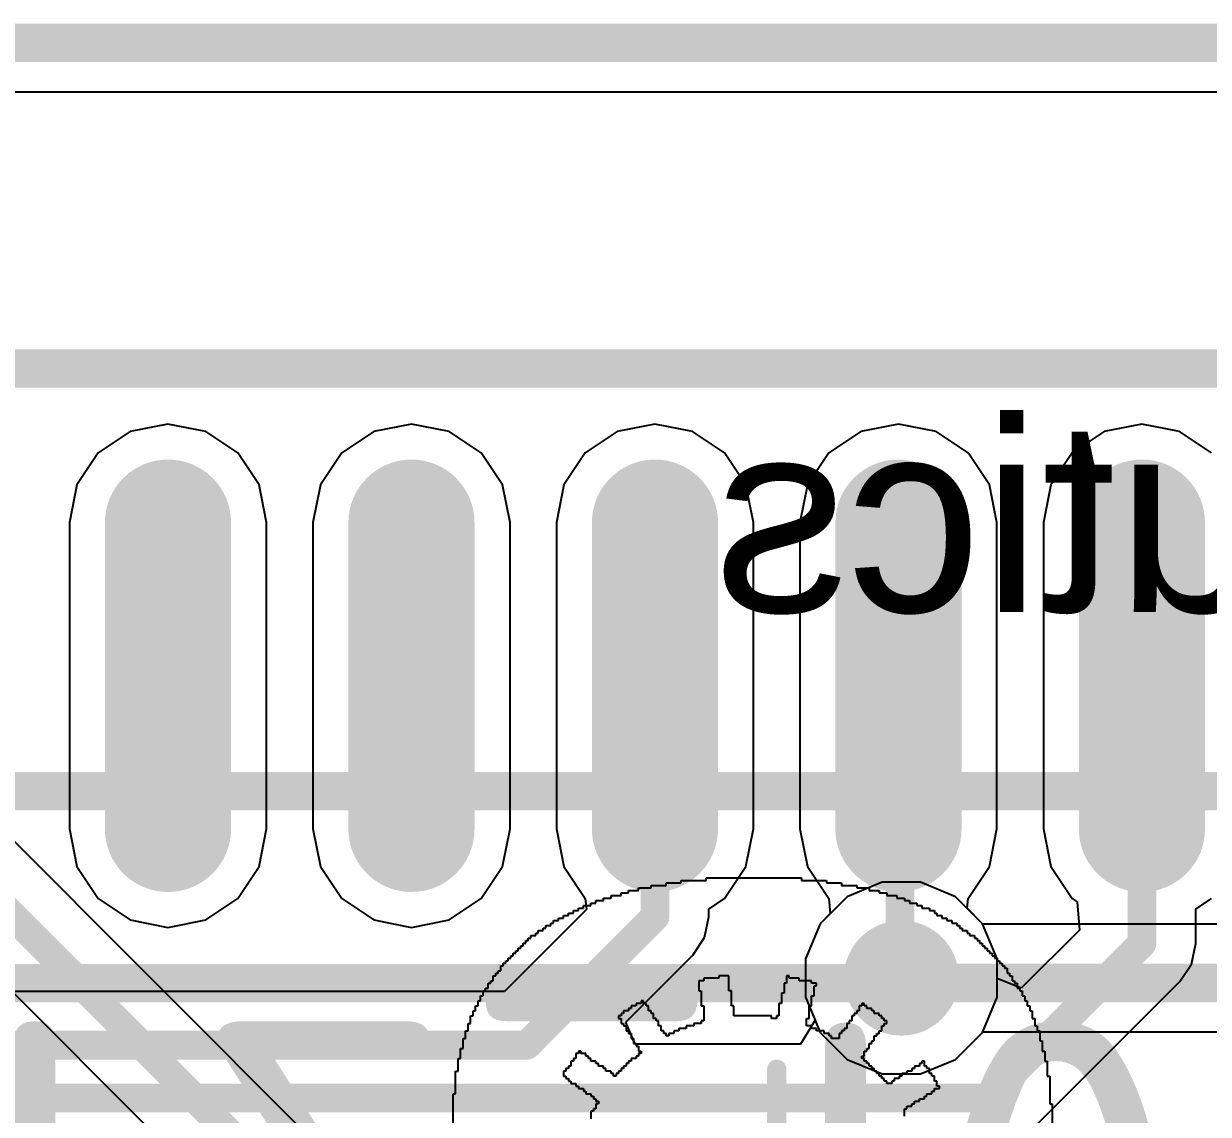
# Model space of a CAD drawing. Header units: inches. Extents: x -1.9 to 51.5, y -1.6 to 35.1.
# Drawn here: x 32.3 to 38.48, y 29.41 to 35.1 of the extents above; entities that cross this region are included whole.
import ezdxf

# ---------------------------------------------------------------- set-up
doc = ezdxf.new("R2010")
doc.units = ezdxf.units.IN
for name, color, linetype in [('Assembly Notes', 76, 'Continuous'), ('Board Shape', 56, 'Continuous'), ('Bottom Layer', 76, 'Continuous'), ('Bottom Layer 1', 5, 'Continuous'), ('Bottom Overlay', 54, 'Continuous'), ('Mechanical 1', 6, 'Continuous'), ('Top Assembly', 56, 'Continuous'), ('Top Component Center', 56, 'Continuous'), ('Top Courtyard', 56, 'Continuous'), ('Top Layer', 16, 'Continuous'), ('Top Layer 1', 1, 'Continuous'), ('Top Overlay', 2, 'Continuous'), ('Top Paste', 8, 'Continuous'), ('Top Solder', 216, 'Continuous'), ('Via Holes', 16, 'Continuous')]:
    doc.layers.add(name, color=color, linetype=linetype)
doc.styles.add('Arial', font='', dxfattribs={"height": 0.2})
doc.styles.add('GOST type B', font='', dxfattribs={"height": 0.2})
doc.styles.get('Arial').set_extended_font_data('Arial')
doc.styles.get('GOST type B').set_extended_font_data('GOST type B')

# ---------------------------------------------------------------- blocks, each defined once
blk = doc.blocks.new('SOIC_16_108')
at = {"layer": 'Top Layer 1'}
h = blk.add_hatch(color=1, dxfattribs=at)
edge = h.paths.add_edge_path()
edge.add_arc((-3.3491, 1.905), 0.304, 90, 180)
edge.add_line((-3.6531, 1.905), (-3.6531, 1.905))
edge.add_arc((-3.3491, 1.905), 0.304, 180, 270)
edge.add_line((-3.3491, 1.601), (-1.7527, 1.601))
edge.add_arc((-1.7527, 1.905), 0.304, 270, 360)
edge.add_line((-1.4487, 1.905), (-1.4487, 1.905))
edge.add_arc((-1.7527, 1.905), 0.304, 0, 90)
edge.add_line((-1.7527, 2.209), (-3.3491, 2.209))
h = blk.add_hatch(color=1, dxfattribs=at)
edge = h.paths.add_edge_path()
edge.add_arc((-3.3491, 0.635), 0.304, 90, 180)
edge.add_line((-3.6531, 0.635), (-3.6531, 0.635))
edge.add_arc((-3.3491, 0.635), 0.304, 180, 270)
edge.add_line((-3.3491, 0.331), (-1.7527, 0.331))
edge.add_arc((-1.7527, 0.635), 0.304, 270, 360)
edge.add_line((-1.4487, 0.635), (-1.4487, 0.635))
edge.add_arc((-1.7527, 0.635), 0.304, 0, 90)
edge.add_line((-1.7527, 0.939), (-3.3491, 0.939))
h = blk.add_hatch(color=1, dxfattribs=at)
edge = h.paths.add_edge_path()
edge.add_arc((-3.3491, -0.635), 0.304, 90, 180)
edge.add_line((-3.6531, -0.635), (-3.6531, -0.635))
edge.add_arc((-3.3491, -0.635), 0.304, 180, 270)
edge.add_line((-3.3491, -0.939), (-1.7527, -0.939))
edge.add_arc((-1.7527, -0.635), 0.304, 270, 360)
edge.add_line((-1.4487, -0.635), (-1.4487, -0.635))
edge.add_arc((-1.7527, -0.635), 0.304, 0, 90)
edge.add_line((-1.7527, -0.331), (-3.3491, -0.331))
h = blk.add_hatch(color=1, dxfattribs=at)
edge = h.paths.add_edge_path()
edge.add_arc((-3.3491, -1.905), 0.304, 90, 180)
edge.add_line((-3.6531, -1.905), (-3.6531, -1.905))
edge.add_arc((-3.3491, -1.905), 0.304, 180, 270)
edge.add_line((-3.3491, -2.209), (-1.7527, -2.209))
edge.add_arc((-1.7527, -1.905), 0.304, 270, 360)
edge.add_line((-1.4487, -1.905), (-1.4487, -1.905))
edge.add_arc((-1.7527, -1.905), 0.304, 0, 90)
edge.add_line((-1.7527, -1.601), (-3.3491, -1.601))
h = blk.add_hatch(color=1, dxfattribs=at)
edge = h.paths.add_edge_path()
edge.add_arc((-3.3491, -3.175), 0.304, 90, 180)
edge.add_line((-3.6531, -3.175), (-3.6531, -3.175))
edge.add_arc((-3.3491, -3.175), 0.304, 180, 270)
edge.add_line((-3.3491, -3.479), (-1.7527, -3.479))
edge.add_arc((-1.7527, -3.175), 0.304, 270, 360)
edge.add_line((-1.4487, -3.175), (-1.4487, -3.175))
edge.add_arc((-1.7527, -3.175), 0.304, 0, 90)
edge.add_line((-1.7527, -2.871), (-3.3491, -2.871))
at = {"layer": 'Top Paste'}
h = blk.add_hatch(color=8, dxfattribs=at)
edge = h.paths.add_edge_path()
edge.add_arc((-3.3491, 1.905), 0.304, 90, 180)
edge.add_line((-3.6531, 1.905), (-3.6531, 1.905))
edge.add_arc((-3.3491, 1.905), 0.304, 180, 270)
edge.add_line((-3.3491, 1.601), (-1.7527, 1.601))
edge.add_arc((-1.7527, 1.905), 0.304, 270, 360)
edge.add_line((-1.4487, 1.905), (-1.4487, 1.905))
edge.add_arc((-1.7527, 1.905), 0.304, 0, 90)
edge.add_line((-1.7527, 2.209), (-3.3491, 2.209))
h = blk.add_hatch(color=8, dxfattribs=at)
edge = h.paths.add_edge_path()
edge.add_arc((-3.3491, 0.635), 0.304, 90, 180)
edge.add_line((-3.6531, 0.635), (-3.6531, 0.635))
edge.add_arc((-3.3491, 0.635), 0.304, 180, 270)
edge.add_line((-3.3491, 0.331), (-1.7527, 0.331))
edge.add_arc((-1.7527, 0.635), 0.304, 270, 360)
edge.add_line((-1.4487, 0.635), (-1.4487, 0.635))
edge.add_arc((-1.7527, 0.635), 0.304, 0, 90)
edge.add_line((-1.7527, 0.939), (-3.3491, 0.939))
h = blk.add_hatch(color=8, dxfattribs=at)
edge = h.paths.add_edge_path()
edge.add_arc((-3.3491, -0.635), 0.304, 90, 180)
edge.add_line((-3.6531, -0.635), (-3.6531, -0.635))
edge.add_arc((-3.3491, -0.635), 0.304, 180, 270)
edge.add_line((-3.3491, -0.939), (-1.7527, -0.939))
edge.add_arc((-1.7527, -0.635), 0.304, 270, 360)
edge.add_line((-1.4487, -0.635), (-1.4487, -0.635))
edge.add_arc((-1.7527, -0.635), 0.304, 0, 90)
edge.add_line((-1.7527, -0.331), (-3.3491, -0.331))
h = blk.add_hatch(color=8, dxfattribs=at)
edge = h.paths.add_edge_path()
edge.add_arc((-3.3491, -1.905), 0.304, 90, 180)
edge.add_line((-3.6531, -1.905), (-3.6531, -1.905))
edge.add_arc((-3.3491, -1.905), 0.304, 180, 270)
edge.add_line((-3.3491, -2.209), (-1.7527, -2.209))
edge.add_arc((-1.7527, -1.905), 0.304, 270, 360)
edge.add_line((-1.4487, -1.905), (-1.4487, -1.905))
edge.add_arc((-1.7527, -1.905), 0.304, 0, 90)
edge.add_line((-1.7527, -1.601), (-3.3491, -1.601))
h = blk.add_hatch(color=8, dxfattribs=at)
edge = h.paths.add_edge_path()
edge.add_arc((-3.3491, -3.175), 0.304, 90, 180)
edge.add_line((-3.6531, -3.175), (-3.6531, -3.175))
edge.add_arc((-3.3491, -3.175), 0.304, 180, 270)
edge.add_line((-3.3491, -3.479), (-1.7527, -3.479))
edge.add_arc((-1.7527, -3.175), 0.304, 270, 360)
edge.add_line((-1.4487, -3.175), (-1.4487, -3.175))
edge.add_arc((-1.7527, -3.175), 0.304, 0, 90)
edge.add_line((-1.7527, -2.871), (-3.3491, -2.871))
at = {"layer": 'Top Solder'}
h = blk.add_hatch(color=216, dxfattribs=at)
edge = h.paths.add_edge_path()
edge.add_arc((-3.3491, 1.905), 0.329, 90, 180)
edge.add_line((-3.6781, 1.905), (-3.6781, 1.905))
edge.add_arc((-3.3491, 1.905), 0.329, 180, 270)
edge.add_line((-3.3491, 1.576), (-1.7527, 1.576))
edge.add_arc((-1.7527, 1.905), 0.329, 270, 360)
edge.add_line((-1.4237, 1.905), (-1.4237, 1.905))
edge.add_arc((-1.7527, 1.905), 0.329, 0, 90)
edge.add_line((-1.7527, 2.234), (-3.3491, 2.234))
h = blk.add_hatch(color=216, dxfattribs=at)
edge = h.paths.add_edge_path()
edge.add_arc((-3.3491, 0.635), 0.329, 90, 180)
edge.add_line((-3.6781, 0.635), (-3.6781, 0.635))
edge.add_arc((-3.3491, 0.635), 0.329, 180, 270)
edge.add_line((-3.3491, 0.306), (-1.7527, 0.306))
edge.add_arc((-1.7527, 0.635), 0.329, 270, 360)
edge.add_line((-1.4237, 0.635), (-1.4237, 0.635))
edge.add_arc((-1.7527, 0.635), 0.329, 0, 90)
edge.add_line((-1.7527, 0.964), (-3.3491, 0.964))
h = blk.add_hatch(color=216, dxfattribs=at)
edge = h.paths.add_edge_path()
edge.add_arc((-3.3491, -0.635), 0.329, 90, 180)
edge.add_line((-3.6781, -0.635), (-3.6781, -0.635))
edge.add_arc((-3.3491, -0.635), 0.329, 180, 270)
edge.add_line((-3.3491, -0.964), (-1.7527, -0.964))
edge.add_arc((-1.7527, -0.635), 0.329, 270, 360)
edge.add_line((-1.4237, -0.635), (-1.4237, -0.635))
edge.add_arc((-1.7527, -0.635), 0.329, 0, 90)
edge.add_line((-1.7527, -0.306), (-3.3491, -0.306))
h = blk.add_hatch(color=216, dxfattribs=at)
edge = h.paths.add_edge_path()
edge.add_arc((-3.3491, -1.905), 0.329, 90, 180)
edge.add_line((-3.6781, -1.905), (-3.6781, -1.905))
edge.add_arc((-3.3491, -1.905), 0.329, 180, 270)
edge.add_line((-3.3491, -2.234), (-1.7527, -2.234))
edge.add_arc((-1.7527, -1.905), 0.329, 270, 360)
edge.add_line((-1.4237, -1.905), (-1.4237, -1.905))
edge.add_arc((-1.7527, -1.905), 0.329, 0, 90)
edge.add_line((-1.7527, -1.576), (-3.3491, -1.576))
h = blk.add_hatch(color=216, dxfattribs=at)
edge = h.paths.add_edge_path()
edge.add_arc((-3.3491, -3.175), 0.329, 90, 180)
edge.add_line((-3.6781, -3.175), (-3.6781, -3.175))
edge.add_arc((-3.3491, -3.175), 0.329, 180, 270)
edge.add_line((-3.3491, -3.504), (-1.7527, -3.504))
edge.add_arc((-1.7527, -3.175), 0.329, 270, 360)
edge.add_line((-1.4237, -3.175), (-1.4237, -3.175))
edge.add_arc((-1.7527, -3.175), 0.329, 0, 90)
edge.add_line((-1.7527, -2.846), (-3.3491, -2.846))
at = {"layer": 'Mechanical 1'}
blk.add_lwpolyline([(-1.95, -4.95, 0.2, 0.2, 0), (-1.95, 4.95, 0.2, 0.2, 0)], format="xyseb", dxfattribs=at)
at = {"layer": 'Top Assembly'}
blk.add_lwpolyline([(-4.1531, -5.45, 0.2, 0.2, 0), (-4.1531, 5.45, 0.2, 0.2, 0)], format="xyseb", dxfattribs=at)
at = {"layer": 'Top Component Center'}
blk.add_lwpolyline([(0.5, 0, 0.1, 0.1, 0), (-0.5, 0, 0.1, 0.1, 0)], format="xyseb", dxfattribs=at)
blk.add_lwpolyline([(-0.525, 0, 0.05, 0.05, 1), (-0.475, 0, 0.05, 0.05, 1)], format="xyseb", close=True, dxfattribs=at)
at = {"layer": 'Top Courtyard'}
blk.add_lwpolyline([(-4.1531, -5.45, 0.2, 0.2, 0), (-4.1531, 5.45, 0.2, 0.2, 0)], format="xyseb", dxfattribs=at)
at = {"layer": 'Top Overlay'}
blk.add_lwpolyline([(-0.9487, -4.95, 0.2, 0.2, 0), (-0.9487, 4.95, 0.2, 0.2, 0)], format="xyseb", dxfattribs=at)
blk = doc.blocks.new('SOT23_3_B_111')
at = {"layer": 'Assembly Notes', "style": 'GOST type B', "text_generation_flag": 2}
blk.add_text('VT2_10', height=2.15, rotation=180, dxfattribs=at).set_placement((-0.025, -1.9))

msp = doc.modelspace()

# ---------------------------------------------------------------- hatches: boundary and pattern name
at = {"layer": 'Bottom Layer'}
h = msp.add_hatch(color=76, dxfattribs=at)
edge = h.paths.add_edge_path()
edge.add_arc((36.875, 30.125), 0.3, 0, 360)
at = {"layer": 'Bottom Layer 1'}
h = msp.add_hatch(color=5, dxfattribs=at)
edge = h.paths.add_edge_path()
edge.add_arc((36.875, 30.125), 0.3, 0, 360)
at = {"layer": 'Top Layer'}
h = msp.add_hatch(color=16, dxfattribs=at)
edge = h.paths.add_edge_path()
edge.add_arc((36.875, 30.125), 0.3, 0, 360)
at = {"layer": 'Top Layer 1'}
h = msp.add_hatch(color=1, dxfattribs=at)
edge = h.paths.add_edge_path()
edge.add_arc((36.875, 30.125), 0.3, 0, 360)
at = {"layer": 'Via Holes'}
h = msp.add_hatch(color=7, dxfattribs=at)
edge = h.paths.add_edge_path()
edge.add_arc((36.875, 30.125), 0.15, 0, 360)

# ---------------------------------------------------------------- linework, layer by layer
at = {"layer": 'Board Shape'}
msp.add_lwpolyline([(3, 35, 0.2, 0.2, 0), (47, 35, 0.2, 0.2, 0)], format="xyseb", dxfattribs=at)
at = {"layer": 'Bottom Layer'}
for p, q in [((3, 34.7451), (47, 34.7451)), ((36.7755, 30.625), (36.5918, 30.5489)), ((36.9745, 30.625), (36.7755, 30.625)), ((37.1582, 30.5489), (36.9745, 30.625)), ((36.5918, 30.5489), (36.4511, 30.4082)), ((37.2989, 30.4082), (37.1582, 30.5489)), ((36.4511, 30.4082), (36.375, 30.2245)), ((37.375, 30.2245), (37.2989, 30.4082)), ((36.375, 30.2245), (36.375, 30.0255)), ((37.375, 30.0255), (37.375, 30.2245)), ((36.375, 30.0255), (36.4511, 29.8418)), ((37.2989, 29.8418), (37.375, 30.0255)), ((36.4511, 29.8418), (36.5918, 29.7011)), ((37.1582, 29.7011), (37.2989, 29.8418)), ((36.5918, 29.7011), (36.7755, 29.625)), ((36.9745, 29.625), (37.1582, 29.7011)), ((36.7755, 29.625), (36.9745, 29.625))]:
    msp.add_line(p, q, dxfattribs=at)
at = {"layer": 'Bottom Layer 1'}
for p, q in [((3, 34.7451), (47, 34.7451)), ((34.95, 28.135), (31.467, 31.618)), ((31.0705, 31.2215), (37.1696, 25.1224)), ((36.7755, 30.625), (36.5918, 30.5489)), ((36.9745, 30.625), (36.7755, 30.625)), ((37.1582, 30.5489), (36.9745, 30.625)), ((36.5918, 30.5489), (36.4511, 30.4082)), ((37.2989, 30.4082), (37.1582, 30.5489)), ((36.4511, 30.4082), (36.375, 30.2245)), ((37.3001, 30.4054), (37.2989, 30.4082)), ((38.7679, 30.4054), (37.3001, 30.4054)), ((36.375, 30.2245), (36.375, 30.0255)), ((36.375, 30.0255), (36.4511, 29.8418)), ((37.2989, 29.8418), (37.3001, 29.8446)), ((37.3001, 29.8446), (38.6518, 29.8446)), ((36.4511, 29.8418), (36.5918, 29.7011)), ((37.1582, 29.7011), (37.2989, 29.8418)), ((36.5918, 29.7011), (36.7755, 29.625)), ((36.9745, 29.625), (37.1582, 29.7011)), ((36.7755, 29.625), (36.9745, 29.625))]:
    msp.add_line(p, q, dxfattribs=at)
for points in [[(30.886, 31.8025, 0.15, 0.15, 0), (37.45, 25.2385, 0.15, 0.15, 0)], [(36.875, 30.125, 0.15, 0.15, 0), (38.7679, 30.125, 0.15, 0.15, 0)]]:
    msp.add_lwpolyline(points, format="xyseb", dxfattribs=at)
msp.add_lwpolyline([(36.8375, 30.125, 0.075, 0.075, 1), (36.9125, 30.125, 0.075, 0.075, 1)], format="xyseb", close=True, dxfattribs=at)
at = {"layer": 'Bottom Overlay'}
for p, q in [((35.5046, 30.5815), (35.5046, 30.5946)), ((35.5046, 30.5946), (35.57, 30.5946)), ((35.57, 30.5946), (35.57, 30.6077)), ((35.57, 30.6077), (35.6485, 30.6077)), ((35.6485, 30.6077), (35.6485, 30.6208)), ((35.6485, 30.6208), (35.7269, 30.6208)), ((35.7269, 30.6208), (35.7269, 30.6338)), ((35.7269, 30.6338), (35.8577, 30.6338)), ((35.8577, 30.6338), (35.8577, 30.6469)), ((35.8577, 30.6469), (36.3546, 30.6469)), ((36.3546, 30.6469), (36.3546, 30.6338)), ((36.3546, 30.6338), (36.4854, 30.6338)), ((36.4854, 30.6338), (36.4854, 30.6208)), ((36.4854, 30.6208), (36.5638, 30.6208)), ((36.5638, 30.6208), (36.5638, 30.6077)), ((36.5638, 30.6077), (36.6423, 30.6077)), ((36.6423, 30.6077), (36.6423, 30.5946)), ((36.6423, 30.5946), (36.7077, 30.5946)), ((36.7077, 30.5946), (36.7077, 30.5815)), ((35.2823, 30.5162), (35.2823, 30.5292)), ((35.2823, 30.5292), (35.3215, 30.5292)), ((35.3215, 30.5292), (35.3215, 30.5423)), ((35.3215, 30.5423), (35.3608, 30.5423)), ((35.3608, 30.5423), (35.3608, 30.5554)), ((35.3608, 30.5554), (35.4131, 30.5554)), ((35.4131, 30.5554), (35.4131, 30.5685)), ((35.4131, 30.5685), (35.4523, 30.5685)), ((35.4523, 30.5685), (35.4523, 30.5815)), ((35.4523, 30.5815), (35.5046, 30.5815)), ((36.7077, 30.5815), (36.76, 30.5815)), ((36.76, 30.5815), (36.76, 30.5685)), ((36.76, 30.5685), (36.7992, 30.5685)), ((36.7992, 30.5685), (36.7992, 30.5554)), ((36.7992, 30.5554), (36.8515, 30.5554)), ((36.8515, 30.5554), (36.8515, 30.5423)), ((36.8515, 30.5423), (36.8908, 30.5423)), ((36.8908, 30.5423), (36.8908, 30.5292)), ((36.8908, 30.5292), (36.9169, 30.5292)), ((36.9169, 30.5292), (36.9169, 30.5162)), ((35.1385, 30.4508), (35.1385, 30.4638)), ((35.1385, 30.4638), (35.1646, 30.4638)), ((35.1646, 30.4638), (35.1646, 30.4769)), ((35.1646, 30.4769), (35.1908, 30.4769)), ((35.1908, 30.4769), (35.1908, 30.49)), ((35.1908, 30.49), (35.2169, 30.49)), ((35.2169, 30.49), (35.2169, 30.5031)), ((35.2169, 30.5031), (35.2562, 30.5031)), ((35.2562, 30.5031), (35.2562, 30.5162)), ((35.2562, 30.5162), (35.2823, 30.5162)), ((36.9169, 30.5162), (36.9562, 30.5162)), ((36.9562, 30.5162), (36.9562, 30.5031)), ((36.9562, 30.5031), (36.9823, 30.5031)), ((36.9823, 30.5031), (36.9823, 30.49)), ((36.9823, 30.49), (37.0215, 30.49)), ((37.0215, 30.49), (37.0215, 30.4769)), ((37.0215, 30.4769), (37.0477, 30.4769)), ((37.0477, 30.4769), (37.0477, 30.4638)), ((37.0477, 30.4638), (37.0608, 30.4638)), ((37.0608, 30.4638), (37.0608, 30.4508)), ((35.0469, 30.3985), (35.0469, 30.4115)), ((35.0469, 30.4115), (35.06, 30.4115)), ((35.06, 30.4115), (35.06, 30.4246)), ((35.06, 30.4246), (35.0862, 30.4246)), ((35.0862, 30.4246), (35.0862, 30.4377)), ((35.0862, 30.4377), (35.1123, 30.4377)), ((35.1123, 30.4377), (35.1123, 30.4508)), ((35.1123, 30.4508), (35.1385, 30.4508)), ((37.0608, 30.4508), (37.0869, 30.4508)), ((37.0869, 30.4508), (37.0869, 30.4377)), ((37.0869, 30.4377), (37.1131, 30.4377)), ((37.1131, 30.4377), (37.1131, 30.4246)), ((37.1131, 30.4246), (37.1392, 30.4246)), ((37.1392, 30.4246), (37.1392, 30.4115)), ((37.1392, 30.4115), (37.1654, 30.4115)), ((37.1654, 30.4115), (37.1654, 30.3985)), ((34.9423, 30.3331), (34.9423, 30.3462)), ((34.9423, 30.3462), (34.9685, 30.3462)), ((34.9685, 30.3462), (34.9685, 30.3592)), ((34.9685, 30.3592), (34.9815, 30.3592)), ((34.9815, 30.3592), (34.9815, 30.3723)), ((34.9815, 30.3723), (35.0077, 30.3723)), ((35.0077, 30.3723), (35.0077, 30.3854)), ((35.0077, 30.3854), (35.0208, 30.3854)), ((35.0208, 30.3854), (35.0208, 30.3985)), ((35.0208, 30.3985), (35.0469, 30.3985)), ((37.1654, 30.3985), (37.1785, 30.3985)), ((37.1785, 30.3985), (37.1785, 30.3854)), ((37.1785, 30.3854), (37.1915, 30.3854)), ((37.1915, 30.3854), (37.1915, 30.3723)), ((37.1915, 30.3723), (37.2177, 30.3723)), ((37.2177, 30.3723), (37.2177, 30.3592)), ((37.2177, 30.3592), (37.2308, 30.3592)), ((37.2308, 30.3592), (37.2308, 30.3462)), ((37.2308, 30.3462), (37.2569, 30.3462)), ((37.2569, 30.3462), (37.2569, 30.3331)), ((34.8769, 30.2677), (34.8769, 30.2808)), ((34.8769, 30.2808), (34.89, 30.2808)), ((34.89, 30.2808), (34.89, 30.2938)), ((34.89, 30.2938), (34.9031, 30.2938)), ((34.9031, 30.2938), (34.9031, 30.3069)), ((34.9031, 30.3069), (34.9162, 30.3069)), ((34.9162, 30.3069), (34.9162, 30.32)), ((34.9162, 30.32), (34.9292, 30.32)), ((34.9292, 30.32), (34.9292, 30.3331)), ((34.9292, 30.3331), (34.9423, 30.3331)), ((37.2569, 30.3331), (37.27, 30.3331)), ((37.27, 30.3331), (37.27, 30.32)), ((37.27, 30.32), (37.2831, 30.32)), ((37.2831, 30.32), (37.2831, 30.3069)), ((37.2831, 30.3069), (37.2962, 30.3069)), ((37.2962, 30.3069), (37.2962, 30.2938)), ((37.2962, 30.2938), (37.3092, 30.2938)), ((37.3092, 30.2938), (37.3092, 30.2808)), ((37.3092, 30.2808), (37.3223, 30.2808)), ((37.3223, 30.2808), (37.3223, 30.2677)), ((34.8115, 30.2023), (34.8115, 30.2154)), ((34.8115, 30.2154), (34.8246, 30.2154)), ((34.8246, 30.2154), (34.8246, 30.2285)), ((34.8246, 30.2285), (34.8377, 30.2285)), ((34.8377, 30.2285), (34.8377, 30.2415)), ((34.8377, 30.2415), (34.8508, 30.2415)), ((34.8508, 30.2415), (34.8508, 30.2546)), ((34.8508, 30.2546), (34.8638, 30.2546)), ((34.8638, 30.2546), (34.8638, 30.2677)), ((34.8638, 30.2677), (34.8769, 30.2677)), ((37.3223, 30.2677), (37.3354, 30.2677)), ((37.3354, 30.2677), (37.3354, 30.2546)), ((37.3354, 30.2546), (37.3485, 30.2546)), ((37.3485, 30.2546), (37.3485, 30.2415)), ((37.3485, 30.2415), (37.3615, 30.2415)), ((37.3615, 30.2415), (37.3615, 30.2285)), ((37.3615, 30.2285), (37.3746, 30.2285)), ((37.3746, 30.2285), (37.3746, 30.2154)), ((37.3746, 30.2154), (37.3877, 30.2154)), ((37.3877, 30.2154), (37.3877, 30.2023)), ((34.7723, 30.15), (34.7723, 30.1631)), ((34.7723, 30.1631), (34.7854, 30.1631)), ((34.7854, 30.1631), (34.7854, 30.1892)), ((34.7854, 30.1892), (34.7985, 30.1892)), ((34.7985, 30.1892), (34.7985, 30.2023)), ((34.7985, 30.2023), (34.8115, 30.2023)), ((37.3877, 30.2023), (37.4008, 30.2023)), ((37.4008, 30.2023), (37.4008, 30.1892)), ((37.4008, 30.1892), (37.4138, 30.1892)), ((37.4138, 30.1892), (37.4138, 30.1762)), ((37.4138, 30.1762), (37.4269, 30.1762)), ((37.4269, 30.1762), (37.4269, 30.15)), ((34.72, 30.0715), (34.72, 30.0977)), ((34.72, 30.0977), (34.7331, 30.0977)), ((34.7331, 30.0977), (34.7331, 30.1108)), ((34.7331, 30.1108), (34.7462, 30.1108)), ((34.7462, 30.1108), (34.7462, 30.1369)), ((34.7462, 30.1369), (34.7592, 30.1369)), ((34.7592, 30.1369), (34.7592, 30.15)), ((34.7592, 30.15), (34.7723, 30.15)), ((35.8446, 30.1108), (35.8185, 30.1108)), ((35.8185, 30.1108), (35.8185, 30.0585)), ((35.9231, 30.1238), (35.8446, 30.1238)), ((35.8446, 30.1238), (35.8446, 30.1108)), ((35.9754, 30.1369), (35.9231, 30.1369)), ((35.9231, 30.1369), (35.9231, 30.1238)), ((35.9754, 30.0585), (35.9754, 30.1369)), ((36.2762, 30.0977), (36.2631, 30.0977)), ((36.2631, 30.0977), (36.2631, 30.0454)), ((36.2892, 30.1369), (36.2762, 30.1369)), ((36.2762, 30.1369), (36.2762, 30.0977)), ((36.2892, 30.1238), (36.2892, 30.1369)), ((36.3415, 30.1238), (36.2892, 30.1238)), ((36.3415, 30.1108), (36.3415, 30.1238)), ((36.4069, 30.1108), (36.3415, 30.1108)), ((36.4069, 30.0977), (36.4069, 30.1108)), ((36.4331, 30.0977), (36.4069, 30.0977)), ((36.4331, 30.0846), (36.4331, 30.0977)), ((37.4269, 30.15), (37.44, 30.15)), ((37.44, 30.15), (37.44, 30.1369)), ((37.44, 30.1369), (37.4531, 30.1369)), ((37.4531, 30.1369), (37.4531, 30.1108)), ((37.4531, 30.1108), (37.4662, 30.1108)), ((37.4662, 30.1108), (37.4662, 30.0977)), ((37.4662, 30.0977), (37.4792, 30.0977)), ((37.4792, 30.0977), (37.4792, 30.0715)), ((34.6808, 30.0062), (34.6808, 30.0323)), ((34.6808, 30.0323), (34.6938, 30.0323)), ((34.6938, 30.0323), (34.6938, 30.0585)), ((34.6938, 30.0585), (34.7069, 30.0585)), ((34.7069, 30.0585), (34.7069, 30.0715)), ((34.7069, 30.0715), (34.72, 30.0715)), ((35.8185, 30.0585), (35.8315, 30.0585)), ((35.8315, 30.0585), (35.8315, 29.98)), ((35.9885, 30.0585), (35.9754, 30.0585)), ((35.9885, 29.98), (35.9885, 30.0585)), ((36.2631, 30.0454), (36.25, 30.0454)), ((36.25, 30.0454), (36.25, 29.9931)), ((36.4069, 29.98), (36.4069, 30.0323)), ((36.4069, 30.0323), (36.42, 30.0323)), ((36.42, 30.0323), (36.42, 30.0846)), ((36.42, 30.0846), (36.4331, 30.0846)), ((37.4792, 30.0715), (37.4923, 30.0715)), ((37.4923, 30.0715), (37.4923, 30.0585)), ((37.4923, 30.0585), (37.5054, 30.0585)), ((37.5054, 30.0585), (37.5054, 30.0323)), ((37.5054, 30.0323), (37.5185, 30.0323)), ((37.5185, 30.0323), (37.5185, 30.0062)), ((34.6546, 29.9538), (34.6546, 29.98)), ((34.6546, 29.98), (34.6677, 29.98)), ((34.6677, 29.98), (34.6677, 30.0062)), ((34.6677, 30.0062), (34.6808, 30.0062)), ((35.4915, 29.98), (35.4654, 29.98)), ((35.4654, 29.98), (35.4654, 29.9669)), ((35.5177, 29.9931), (35.4915, 29.9931)), ((35.4915, 29.9931), (35.4915, 29.98)), ((35.5308, 30.0062), (35.5177, 30.0062)), ((35.5177, 30.0062), (35.5177, 29.9931)), ((35.5308, 29.9931), (35.5308, 30.0062)), ((35.5438, 29.9931), (35.5308, 29.9931)), ((35.5438, 29.98), (35.5438, 29.9931)), ((35.5569, 29.98), (35.5438, 29.98)), ((35.5569, 29.9538), (35.5569, 29.98)), ((35.8315, 29.98), (35.8446, 29.98)), ((35.8446, 29.98), (35.8446, 29.9015)), ((36.0015, 29.98), (35.9885, 29.98)), ((36.0015, 29.9277), (36.0015, 29.98)), ((36.25, 29.9931), (36.2369, 29.9931)), ((36.2369, 29.9931), (36.2369, 29.9277)), ((36.3938, 29.9146), (36.3938, 29.98)), ((36.3938, 29.98), (36.4069, 29.98)), ((36.6685, 29.98), (36.6554, 29.98)), ((36.6554, 29.98), (36.6554, 29.9538)), ((36.6815, 29.9931), (36.6685, 29.9931)), ((36.6685, 29.9931), (36.6685, 29.98)), ((36.6815, 29.98), (36.6815, 29.9931)), ((36.6946, 29.98), (36.6815, 29.98)), ((36.6946, 29.9669), (36.6946, 29.98)), ((37.5185, 30.0062), (37.5315, 30.0062)), ((37.5315, 30.0062), (37.5315, 29.98)), ((37.5315, 29.98), (37.5446, 29.98)), ((37.5446, 29.98), (37.5446, 29.9538)), ((34.6285, 29.8885), (34.6285, 29.9277)), ((34.6285, 29.9277), (34.6415, 29.9277)), ((34.6415, 29.9277), (34.6415, 29.9538)), ((34.6415, 29.9538), (34.6546, 29.9538)), ((35.4131, 29.9277), (35.4, 29.9277)), ((35.4, 29.9277), (35.4, 29.9146)), ((35.4, 29.9146), (35.4131, 29.9146)), ((35.4262, 29.9408), (35.4131, 29.9408)), ((35.4131, 29.9408), (35.4131, 29.9277)), ((35.4131, 29.9146), (35.4131, 29.8885)), ((35.4523, 29.9538), (35.4262, 29.9538)), ((35.4262, 29.9538), (35.4262, 29.9408)), ((35.4654, 29.9669), (35.4523, 29.9669)), ((35.4523, 29.9669), (35.4523, 29.9538)), ((35.57, 29.9538), (35.5569, 29.9538)), ((35.57, 29.9408), (35.57, 29.9538)), ((35.5831, 29.9408), (35.57, 29.9408)), ((35.5831, 29.9146), (35.5831, 29.9408)), ((35.5962, 29.9146), (35.5831, 29.9146)), ((35.5962, 29.9015), (35.5962, 29.9146)), ((36.1977, 29.9277), (36.0015, 29.9277)), ((36.1977, 29.9146), (36.1977, 29.9277)), ((36.2238, 29.9146), (36.1977, 29.9146)), ((36.2369, 29.9277), (36.2238, 29.9277)), ((36.2238, 29.9277), (36.2238, 29.9146)), ((36.3808, 29.8754), (36.3808, 29.9146)), ((36.3808, 29.9146), (36.3938, 29.9146)), ((36.6292, 29.9277), (36.6162, 29.9277)), ((36.6162, 29.9277), (36.6162, 29.9015)), ((36.6423, 29.9408), (36.6292, 29.9408)), ((36.6292, 29.9408), (36.6292, 29.9277)), ((36.6554, 29.9538), (36.6423, 29.9538)), ((36.6423, 29.9538), (36.6423, 29.9408)), ((36.7208, 29.9669), (36.6946, 29.9669)), ((36.7208, 29.9538), (36.7208, 29.9669)), ((36.7338, 29.9538), (36.7208, 29.9538)), ((36.7338, 29.9408), (36.7338, 29.9538)), ((36.76, 29.9408), (36.7338, 29.9408)), ((36.76, 29.9277), (36.76, 29.9408)), ((36.7731, 29.9277), (36.76, 29.9277)), ((36.7731, 29.9146), (36.7731, 29.9277)), ((36.7862, 29.9146), (36.7731, 29.9146)), ((36.7862, 29.9015), (36.7862, 29.9146)), ((37.5446, 29.9538), (37.5577, 29.9538)), ((37.5577, 29.9538), (37.5577, 29.9146)), ((37.5577, 29.9146), (37.5708, 29.9146)), ((37.5708, 29.9146), (37.5708, 29.8754)), ((34.6023, 29.81), (34.6023, 29.8492)), ((34.6023, 29.8492), (34.6154, 29.8492)), ((34.6154, 29.8492), (34.6154, 29.8885)), ((34.6154, 29.8885), (34.6285, 29.8885)), ((35.4131, 29.8885), (35.4262, 29.8885)), ((35.4262, 29.8885), (35.4262, 29.8754)), ((35.4262, 29.8754), (35.4392, 29.8754)), ((35.4392, 29.8754), (35.4392, 29.8492)), ((35.4392, 29.8492), (35.4523, 29.8492)), ((35.4523, 29.8492), (35.4523, 29.8362)), ((35.6092, 29.9015), (35.5962, 29.9015)), ((35.6092, 29.8754), (35.6092, 29.9015)), ((35.6223, 29.8754), (35.6092, 29.8754)), ((35.6223, 29.8492), (35.6223, 29.8754)), ((35.6354, 29.8492), (35.6223, 29.8492)), ((35.6354, 29.8362), (35.6354, 29.8492)), ((35.7138, 29.8492), (35.6877, 29.8492)), ((35.6877, 29.8492), (35.6877, 29.8362)), ((35.7531, 29.8623), (35.7138, 29.8623)), ((35.7138, 29.8623), (35.7138, 29.8492)), ((35.7923, 29.8754), (35.7531, 29.8754)), ((35.7531, 29.8754), (35.7531, 29.8623)), ((35.8315, 29.8885), (35.7923, 29.8885)), ((35.7923, 29.8885), (35.7923, 29.8754)), ((35.8446, 29.9015), (35.8315, 29.9015)), ((35.8315, 29.9015), (35.8315, 29.8885)), ((36.4069, 29.8754), (36.3808, 29.8754)), ((36.4069, 29.8623), (36.4069, 29.8754)), ((36.4331, 29.8623), (36.4069, 29.8623)), ((36.4331, 29.8492), (36.4331, 29.8623)), ((36.4723, 29.8492), (36.4331, 29.8492)), ((36.4723, 29.8362), (36.4723, 29.8492)), ((36.5769, 29.8492), (36.5638, 29.8492)), ((36.5638, 29.8492), (36.5638, 29.8362)), ((36.59, 29.8623), (36.5769, 29.8623)), ((36.5769, 29.8623), (36.5769, 29.8492)), ((36.6031, 29.8885), (36.59, 29.8885)), ((36.59, 29.8885), (36.59, 29.8623)), ((36.6162, 29.9015), (36.6031, 29.9015)), ((36.6031, 29.9015), (36.6031, 29.8885)), ((36.76, 29.8362), (36.76, 29.8492)), ((36.76, 29.8492), (36.7731, 29.8492)), ((36.7731, 29.8492), (36.7731, 29.8754)), ((36.7731, 29.8754), (36.7862, 29.8754)), ((36.7992, 29.9015), (36.7862, 29.9015)), ((36.7862, 29.8754), (36.7862, 29.8885)), ((36.7862, 29.8885), (36.7992, 29.8885)), ((36.7992, 29.8885), (36.7992, 29.9015)), ((37.5708, 29.8754), (37.5838, 29.8754)), ((37.5838, 29.8754), (37.5838, 29.8492)), ((37.5838, 29.8492), (37.5969, 29.8492)), ((37.5969, 29.8492), (37.5969, 29.7969)), ((34.5892, 29.7577), (34.5892, 29.81)), ((34.5892, 29.81), (34.6023, 29.81)), ((35.4523, 29.8362), (35.4654, 29.8362)), ((35.4654, 29.8362), (35.4654, 29.81)), ((35.4654, 29.81), (35.4785, 29.81)), ((35.4785, 29.81), (35.4785, 29.7838)), ((35.4785, 29.7838), (35.4915, 29.7838)), ((35.4915, 29.7838), (35.4915, 29.7708)), ((35.6485, 29.8362), (35.6354, 29.8362)), ((35.6485, 29.8231), (35.6485, 29.8362)), ((35.6615, 29.8231), (35.6485, 29.8231)), ((35.6877, 29.8362), (35.6615, 29.8362)), ((35.6615, 29.8362), (35.6615, 29.8231)), ((36.4985, 29.8362), (36.4723, 29.8362)), ((36.4985, 29.8231), (36.4985, 29.8362)), ((36.5115, 29.8231), (36.4985, 29.8231)), ((36.5115, 29.81), (36.5115, 29.8231)), ((36.5508, 29.81), (36.5115, 29.81)), ((36.5638, 29.8362), (36.5508, 29.8362)), ((36.5508, 29.8362), (36.5508, 29.81)), ((36.7077, 29.7577), (36.7077, 29.7838)), ((36.7077, 29.7838), (36.7208, 29.7838)), ((36.7208, 29.7838), (36.7208, 29.7969)), ((36.7208, 29.7969), (36.7338, 29.7969)), ((36.7338, 29.7969), (36.7338, 29.8231)), ((36.7338, 29.8231), (36.7469, 29.8231)), ((36.7469, 29.8231), (36.7469, 29.8362)), ((36.7469, 29.8362), (36.76, 29.8362)), ((37.5969, 29.7969), (37.61, 29.7969)), ((37.61, 29.7969), (37.61, 29.7446)), ((34.5762, 29.7054), (34.5762, 29.7577)), ((34.5762, 29.7577), (34.5892, 29.7577)), ((35.1908, 29.7315), (35.1777, 29.7315)), ((35.1777, 29.7315), (35.1777, 29.7054)), ((35.2038, 29.7446), (35.1908, 29.7446)), ((35.1908, 29.7446), (35.1908, 29.7315)), ((35.2038, 29.7315), (35.2038, 29.7446)), ((35.23, 29.7315), (35.2038, 29.7315)), ((35.23, 29.7185), (35.23, 29.7315)), ((35.4915, 29.7708), (35.5046, 29.7708)), ((35.5046, 29.7708), (35.5046, 29.7446)), ((35.5046, 29.7446), (35.5177, 29.7446)), ((35.5177, 29.7315), (35.5046, 29.7315)), ((35.5046, 29.7315), (35.5046, 29.7185)), ((35.5177, 29.7446), (35.5177, 29.7315)), ((36.6815, 29.7185), (36.6815, 29.7446)), ((36.6815, 29.7446), (36.6946, 29.7446)), ((36.6946, 29.7446), (36.6946, 29.7577)), ((36.6946, 29.7577), (36.7077, 29.7577)), ((37.61, 29.7446), (37.6231, 29.7446)), ((37.6231, 29.7446), (37.6231, 29.6923)), ((34.5631, 29.64), (34.5631, 29.7054)), ((34.5631, 29.7054), (34.5762, 29.7054)), ((35.1515, 29.6662), (35.1385, 29.6662)), ((35.1385, 29.6662), (35.1385, 29.6531)), ((35.1646, 29.6923), (35.1515, 29.6923)), ((35.1515, 29.6923), (35.1515, 29.6662)), ((35.1777, 29.7054), (35.1646, 29.7054)), ((35.1646, 29.7054), (35.1646, 29.6923)), ((35.2431, 29.7185), (35.23, 29.7185)), ((35.2431, 29.7054), (35.2431, 29.7185)), ((35.2562, 29.7054), (35.2431, 29.7054)), ((35.2562, 29.6923), (35.2562, 29.7054)), ((35.2823, 29.6923), (35.2562, 29.6923)), ((35.2823, 29.6792), (35.2823, 29.6923)), ((35.2954, 29.6792), (35.2823, 29.6792)), ((35.2954, 29.6662), (35.2954, 29.6792)), ((35.3215, 29.6662), (35.2954, 29.6662)), ((35.3215, 29.6531), (35.3215, 29.6662)), ((35.4392, 29.6662), (35.4262, 29.6662)), ((35.4262, 29.6662), (35.4262, 29.6531)), ((35.4523, 29.6792), (35.4392, 29.6792)), ((35.4392, 29.6792), (35.4392, 29.6662)), ((35.4654, 29.6923), (35.4523, 29.6923)), ((35.4523, 29.6923), (35.4523, 29.6792)), ((35.4915, 29.7054), (35.4654, 29.7054)), ((35.4654, 29.7054), (35.4654, 29.6923)), ((35.5046, 29.7185), (35.4915, 29.7185)), ((35.4915, 29.7185), (35.4915, 29.7054)), ((36.6685, 29.7054), (36.6685, 29.7185)), ((36.6685, 29.7185), (36.6815, 29.7185)), ((36.6815, 29.7054), (36.6685, 29.7054)), ((36.6815, 29.6923), (36.6815, 29.7054)), ((36.6946, 29.6923), (36.6815, 29.6923)), ((36.6946, 29.6792), (36.6946, 29.6923)), ((36.7077, 29.6792), (36.6946, 29.6792)), ((36.7077, 29.6662), (36.7077, 29.6792)), ((36.7208, 29.6662), (36.7077, 29.6662)), ((36.7208, 29.6531), (36.7208, 29.6662)), ((36.9692, 29.6662), (36.9431, 29.6662)), ((36.9431, 29.6662), (36.9431, 29.6531)), ((36.9823, 29.6792), (36.9692, 29.6792)), ((36.9692, 29.6792), (36.9692, 29.6662)), ((36.9954, 29.6923), (36.9823, 29.6923)), ((36.9823, 29.6923), (36.9823, 29.6792)), ((36.9954, 29.6662), (36.9954, 29.6923)), ((37.0085, 29.6662), (36.9954, 29.6662)), ((37.0085, 29.6531), (37.0085, 29.6662)), ((37.6231, 29.6923), (37.6362, 29.6923)), ((37.6362, 29.6923), (37.6362, 29.6138)), ((34.55, 29.5223), (34.55, 29.64)), ((34.55, 29.64), (34.5631, 29.64)), ((35.1254, 29.64), (35.1123, 29.64)), ((35.1123, 29.64), (35.1123, 29.6138)), ((35.1123, 29.6138), (35.1254, 29.6138)), ((35.1385, 29.6531), (35.1254, 29.6531)), ((35.1254, 29.6531), (35.1254, 29.64)), ((35.1254, 29.6138), (35.1254, 29.6008)), ((35.1254, 29.6008), (35.1385, 29.6008)), ((35.1385, 29.6008), (35.1385, 29.5877)), ((35.3346, 29.6531), (35.3215, 29.6531)), ((35.3346, 29.64), (35.3346, 29.6531)), ((35.3608, 29.64), (35.3346, 29.64)), ((35.3608, 29.6269), (35.3608, 29.64)), ((35.3738, 29.6269), (35.3608, 29.6269)), ((35.3738, 29.6138), (35.3738, 29.6269)), ((35.3869, 29.6138), (35.3738, 29.6138)), ((35.4, 29.6269), (35.3869, 29.6269)), ((35.3869, 29.6269), (35.3869, 29.6138)), ((35.4131, 29.64), (35.4, 29.64)), ((35.4, 29.64), (35.4, 29.6269)), ((35.4262, 29.6531), (35.4131, 29.6531)), ((35.4131, 29.6531), (35.4131, 29.64)), ((36.7338, 29.6531), (36.7208, 29.6531)), ((36.7338, 29.64), (36.7338, 29.6531)), ((36.7469, 29.64), (36.7338, 29.64)), ((36.7469, 29.6269), (36.7469, 29.64)), ((36.76, 29.6269), (36.7469, 29.6269)), ((36.76, 29.6138), (36.76, 29.6269)), ((36.7731, 29.6138), (36.76, 29.6138)), ((36.7731, 29.6008), (36.7731, 29.6138)), ((36.7862, 29.6008), (36.7731, 29.6008)), ((36.7862, 29.5877), (36.7862, 29.6008)), ((36.8646, 29.6008), (36.8385, 29.6008)), ((36.8385, 29.6008), (36.8385, 29.5877)), ((36.8777, 29.6138), (36.8646, 29.6138)), ((36.8646, 29.6138), (36.8646, 29.6008)), ((36.9038, 29.6269), (36.8777, 29.6269)), ((36.8777, 29.6269), (36.8777, 29.6138)), ((36.93, 29.64), (36.9038, 29.64)), ((36.9038, 29.64), (36.9038, 29.6269)), ((36.9431, 29.6531), (36.93, 29.6531)), ((36.93, 29.6531), (36.93, 29.64)), ((37.0215, 29.6531), (37.0085, 29.6531)), ((37.0215, 29.6269), (37.0215, 29.6531)), ((37.0346, 29.6269), (37.0215, 29.6269)), ((37.0346, 29.6138), (37.0346, 29.6269)), ((37.0477, 29.6138), (37.0346, 29.6138)), ((37.0477, 29.5877), (37.0477, 29.6138)), ((37.6362, 29.6138), (37.6492, 29.6138)), ((37.6492, 29.6138), (37.6492, 29.47)), ((35.1385, 29.5877), (35.1515, 29.5877)), ((35.1515, 29.5877), (35.1515, 29.5746)), ((35.1515, 29.5746), (35.1777, 29.5746)), ((35.1777, 29.5746), (35.1777, 29.5615)), ((35.1777, 29.5615), (35.1908, 29.5615)), ((35.1908, 29.5615), (35.1908, 29.5485)), ((35.1908, 29.5485), (35.2169, 29.5485)), ((35.2169, 29.5485), (35.2169, 29.5354)), ((35.2169, 29.5354), (35.23, 29.5354)), ((35.23, 29.5354), (35.23, 29.5223)), ((36.7992, 29.5877), (36.7862, 29.5877)), ((36.7992, 29.5746), (36.7992, 29.5877)), ((36.8254, 29.5746), (36.7992, 29.5746)), ((36.8385, 29.5877), (36.8254, 29.5877)), ((36.8254, 29.5877), (36.8254, 29.5746)), ((37.0346, 29.5223), (37.0346, 29.5354)), ((37.0346, 29.5354), (37.0477, 29.5354)), ((37.0608, 29.5877), (37.0477, 29.5877)), ((37.0477, 29.5354), (37.0477, 29.5485)), ((37.0477, 29.5485), (37.0738, 29.5485)), ((37.0608, 29.5615), (37.0608, 29.5877)), ((37.0738, 29.5615), (37.0608, 29.5615)), ((37.0738, 29.5485), (37.0738, 29.5615)), ((34.5369, 29.1954), (34.5369, 29.5223)), ((34.5369, 29.5223), (34.55, 29.5223)), ((35.23, 29.5223), (35.2562, 29.5223)), ((35.2562, 29.5223), (35.2562, 29.5092)), ((35.2562, 29.5092), (35.2692, 29.5092)), ((35.2692, 29.5092), (35.2692, 29.4962)), ((35.2692, 29.4962), (35.2823, 29.4962)), ((35.2823, 29.4962), (35.2823, 29.4831)), ((35.2823, 29.4831), (35.2954, 29.4831)), ((35.2954, 29.4831), (35.2954, 29.47)), ((36.9431, 29.47), (36.9431, 29.4831)), ((36.9431, 29.4831), (36.9692, 29.4831)), ((36.9692, 29.4831), (36.9692, 29.4962)), ((36.9692, 29.4962), (36.9954, 29.4962)), ((36.9954, 29.4962), (36.9954, 29.5092)), ((36.9954, 29.5092), (37.0085, 29.5092)), ((37.0085, 29.5092), (37.0085, 29.5223)), ((37.0085, 29.5223), (37.0346, 29.5223)), ((35.2692, 29.4308), (35.2562, 29.4308)), ((35.2562, 29.4308), (35.2562, 29.3915)), ((35.2823, 29.4438), (35.2692, 29.4438)), ((35.2692, 29.4438), (35.2692, 29.4308)), ((35.2954, 29.47), (35.2823, 29.47)), ((35.2823, 29.47), (35.2823, 29.4438)), ((36.8908, 29.4046), (36.8908, 29.4438)), ((36.8908, 29.4438), (36.9038, 29.4438)), ((36.9038, 29.4438), (36.9038, 29.4569)), ((36.9038, 29.4569), (36.93, 29.4569)), ((36.93, 29.4569), (36.93, 29.47)), ((36.93, 29.47), (36.9431, 29.47)), ((37.6492, 29.47), (37.6623, 29.47)), ((37.6623, 29.47), (37.6623, 29.2869))]:
    msp.add_line(p, q, dxfattribs=at)
at = {"layer": 'Top Layer'}
for p, q in [((3, 34.7451), (47, 34.7451)), ((36.7755, 30.625), (36.5918, 30.5489)), ((36.9745, 30.625), (36.7755, 30.625)), ((37.1582, 30.5489), (36.9745, 30.625)), ((36.5918, 30.5489), (36.4511, 30.4082)), ((37.2989, 30.4082), (37.1582, 30.5489)), ((36.4511, 30.4082), (36.375, 30.2245)), ((37.375, 30.2245), (37.2989, 30.4082)), ((36.375, 30.2245), (36.375, 30.0255)), ((37.375, 30.0255), (37.375, 30.2245)), ((36.375, 30.0255), (36.4511, 29.8418)), ((37.2989, 29.8418), (37.375, 30.0255)), ((36.4511, 29.8418), (36.5918, 29.7011)), ((37.1582, 29.7011), (37.2989, 29.8418)), ((36.5918, 29.7011), (36.7755, 29.625)), ((36.9745, 29.625), (37.1582, 29.7011)), ((36.7755, 29.625), (36.9745, 29.625))]:
    msp.add_line(p, q, dxfattribs=at)
at = {"layer": 'Top Layer 1'}
for p, q in [((3, 34.7451), (47, 34.7451)), ((33.05, 33.013), (32.8534, 32.9739)), ((33.2466, 32.9739), (33.05, 33.013)), ((34.32, 33.013), (34.1234, 32.9739)), ((34.5166, 32.9739), (34.32, 33.013)), ((35.59, 33.013), (35.3934, 32.9739)), ((35.7866, 32.9739), (35.59, 33.013)), ((36.86, 33.013), (36.6634, 32.9739)), ((37.0566, 32.9739), (36.86, 33.013)), ((38.13, 33.013), (37.9334, 32.9739)), ((38.3266, 32.9739), (38.13, 33.013)), ((32.8534, 32.9739), (32.6866, 32.8625)), ((33.4134, 32.8625), (33.2466, 32.9739)), ((34.1234, 32.9739), (33.9566, 32.8625)), ((34.6834, 32.8625), (34.5166, 32.9739)), ((35.3934, 32.9739), (35.2266, 32.8625)), ((35.9534, 32.8625), (35.7866, 32.9739)), ((36.6634, 32.9739), (36.4966, 32.8625)), ((37.2234, 32.8625), (37.0566, 32.9739)), ((37.9334, 32.9739), (37.7666, 32.8625)), ((38.4934, 32.8625), (38.3266, 32.9739)), ((32.6866, 32.8625), (32.5753, 32.6958)), ((33.5247, 32.6958), (33.4134, 32.8625)), ((33.9566, 32.8625), (33.8453, 32.6958)), ((34.7947, 32.6958), (34.6834, 32.8625)), ((35.2266, 32.8625), (35.1153, 32.6958)), ((36.0647, 32.6958), (35.9534, 32.8625)), ((36.4966, 32.8625), (36.3853, 32.6958)), ((37.3347, 32.6958), (37.2234, 32.8625)), ((37.7666, 32.8625), (37.6553, 32.6958)), ((32.5753, 32.6958), (32.5361, 32.4991)), ((33.5639, 32.4991), (33.5247, 32.6958)), ((33.8453, 32.6958), (33.8061, 32.4991)), ((34.8339, 32.4991), (34.7947, 32.6958)), ((35.1153, 32.6958), (35.0761, 32.4991)), ((36.1039, 32.4991), (36.0647, 32.6958)), ((36.3853, 32.6958), (36.3461, 32.4991)), ((37.3739, 32.4991), (37.3347, 32.6958)), ((37.6553, 32.6958), (37.6161, 32.4991)), ((32.5361, 32.4991), (32.5361, 30.9027)), ((33.5639, 30.9027), (33.5639, 32.4991)), ((33.8061, 32.4991), (33.8061, 30.9027)), ((34.8339, 30.9027), (34.8339, 32.4991)), ((35.0761, 32.4991), (35.0761, 30.9027)), ((36.1039, 30.9027), (36.1039, 32.4991)), ((36.3461, 32.4991), (36.3461, 30.9027)), ((37.3739, 30.9027), (37.3739, 32.4991)), ((37.6161, 32.4991), (37.6161, 30.9027)), ((32.5361, 30.9027), (32.5753, 30.706)), ((33.5247, 30.706), (33.5639, 30.9027)), ((33.8061, 30.9027), (33.8453, 30.706)), ((34.7947, 30.706), (34.8339, 30.9027)), ((35.0761, 30.9027), (35.1153, 30.706)), ((36.0647, 30.706), (36.1039, 30.9027)), ((36.3461, 30.9027), (36.3853, 30.706)), ((37.3347, 30.706), (37.3739, 30.9027)), ((37.6161, 30.9027), (37.6553, 30.706)), ((32.5753, 30.706), (32.6866, 30.5393)), ((33.4134, 30.5393), (33.5247, 30.706)), ((33.8453, 30.706), (33.9566, 30.5393)), ((34.6834, 30.5393), (34.7947, 30.706)), ((35.1153, 30.706), (35.2266, 30.5393)), ((35.9534, 30.5393), (36.0647, 30.706)), ((36.3853, 30.706), (36.4966, 30.5393)), ((37.2234, 30.5393), (37.3347, 30.706)), ((37.6553, 30.706), (37.7666, 30.5393)), ((32.6866, 30.5393), (32.8534, 30.4279)), ((33.2466, 30.4279), (33.4134, 30.5393)), ((33.9566, 30.5393), (34.1234, 30.4279)), ((34.5166, 30.4279), (34.6834, 30.5393)), ((35.2266, 30.5393), (35.2323, 30.4823)), ((35.8704, 30.4839), (35.9534, 30.5393)), ((36.4966, 30.5393), (36.5043, 30.4614)), ((37.2184, 30.4887), (37.2234, 30.5393)), ((37.7666, 30.5393), (37.7921, 30.5223)), ((38.4104, 30.4839), (38.4934, 30.5393)), ((35.2323, 30.4823), (34.8054, 30.0554)), ((35.8704, 30.4435), (35.8704, 30.4839)), ((37.2989, 30.4082), (37.2184, 30.4887)), ((37.7921, 30.5223), (37.8037, 30.3752)), ((38.4104, 30.305), (38.4104, 30.4839)), ((32.8534, 30.4279), (33.05, 30.3888)), ((33.05, 30.3888), (33.2466, 30.4279)), ((34.1234, 30.4279), (34.32, 30.3888)), ((34.32, 30.3888), (34.5166, 30.4279)), ((35.849, 30.3362), (35.8704, 30.4435)), ((36.4511, 30.4082), (36.375, 30.2245)), ((36.5043, 30.4614), (36.4511, 30.4082)), ((37.375, 30.2245), (37.2989, 30.4082)), ((37.8037, 30.3752), (37.5, 30.0715)), ((35.7883, 30.2452), (35.849, 30.3362)), ((38.389, 30.1977), (38.4104, 30.305)), ((35.4389, 29.8959), (35.7883, 30.2452)), ((36.375, 30.2245), (36.375, 30.0255)), ((37.375, 30.1233), (37.375, 30.2245)), ((38.3283, 30.1067), (38.389, 30.1977)), ((37.5, 30.0715), (37.375, 30.1233)), ((37.5233, 29.3017), (38.3283, 30.1067)), ((34.8054, 30.0554), (24.2508, 30.0554)), ((36.375, 30.0255), (36.4248, 29.9054)), ((35.4868, 29.7804), (35.4389, 29.8959)), ((36.4248, 29.9054), (36.3492, 29.7804)), ((36.3492, 29.7804), (35.4868, 29.7804))]:
    msp.add_line(p, q, dxfattribs=at)
for points in [[(35.59, 30.4435, 0.15, 0.15, 0), (35.59, 31.7009, 0.15, 0.15, 0)], [(36.86, 31.7009, 0.15, 0.15, 0), (36.8675, 31.6934, 0.15, 0.15, 0)], [(36.8675, 30.1325, 0.15, 0.15, 0), (36.8675, 31.6934, 0.15, 0.15, 0)], [(38.13, 30.305, 0.15, 0.15, 0), (38.13, 31.7009, 0.15, 0.15, 0)], [(34.9215, 29.775, 0.15, 0.15, 0), (35.59, 30.4435, 0.15, 0.15, 0)], [(37.325, 29.5, 0.15, 0.15, 0), (38.13, 30.305, 0.15, 0.15, 0)], [(36.8675, 30.1325, 0.15, 0.15, 0), (36.875, 30.125, 0.15, 0.15, 0)], [(9.375, 29.775, 0.15, 0.15, 0), (34.9215, 29.775, 0.15, 0.15, 0)], [(9.55, 29.5, 0.15, 0.15, 0), (37.325, 29.5, 0.15, 0.15, 0)]]:
    msp.add_lwpolyline(points, format="xyseb", dxfattribs=at)
for points in [[(35.5525, 31.7009, 0.075, 0.075, 1), (35.6275, 31.7009, 0.075, 0.075, 1)], [(36.8225, 31.7009, 0.075, 0.075, 1), (36.8975, 31.7009, 0.075, 0.075, 1)], [(36.83, 31.6934, 0.075, 0.075, 1), (36.905, 31.6934, 0.075, 0.075, 1)], [(36.83, 31.6934, 0.075, 0.075, 1), (36.905, 31.6934, 0.075, 0.075, 1)], [(38.0925, 31.7009, 0.075, 0.075, 1), (38.1675, 31.7009, 0.075, 0.075, 1)], [(35.5525, 30.4435, 0.075, 0.075, 1), (35.6275, 30.4435, 0.075, 0.075, 1)], [(35.5525, 30.4435, 0.075, 0.075, 1), (35.6275, 30.4435, 0.075, 0.075, 1)], [(38.0925, 30.305, 0.075, 0.075, 1), (38.1675, 30.305, 0.075, 0.075, 1)], [(38.0925, 30.305, 0.075, 0.075, 1), (38.1675, 30.305, 0.075, 0.075, 1)], [(36.83, 30.1325, 0.075, 0.075, 1), (36.905, 30.1325, 0.075, 0.075, 1)], [(36.83, 30.1325, 0.075, 0.075, 1), (36.905, 30.1325, 0.075, 0.075, 1)], [(36.8375, 30.125, 0.075, 0.075, 1), (36.9125, 30.125, 0.075, 0.075, 1)], [(34.884, 29.775, 0.075, 0.075, 1), (34.959, 29.775, 0.075, 0.075, 1)], [(34.884, 29.775, 0.075, 0.075, 1), (34.959, 29.775, 0.075, 0.075, 1)], [(37.2875, 29.5, 0.075, 0.075, 1), (37.3625, 29.5, 0.075, 0.075, 1)], [(37.2875, 29.5, 0.075, 0.075, 1), (37.3625, 29.5, 0.075, 0.075, 1)]]:
    msp.add_lwpolyline(points, format="xyseb", close=True, dxfattribs=at)

# ---------------------------------------------------------------- block references
at = {"rotation": 270}
msp.add_blockref('SOIC_16_108', (36.225, 29.15), dxfattribs=at)
msp.add_blockref('SOT23_3_B_111', (29.725, 31.8))

# ---------------------------------------------------------------- texts
at = {"layer": 'Bottom Overlay', "style": 'Arial', "text_generation_flag": 2}
msp.add_text('Hydronautics', height=1.000001, rotation=360, dxfattribs=at).set_placement((44.05, 32.0332))

doc.saveas('drawing.dxf')
